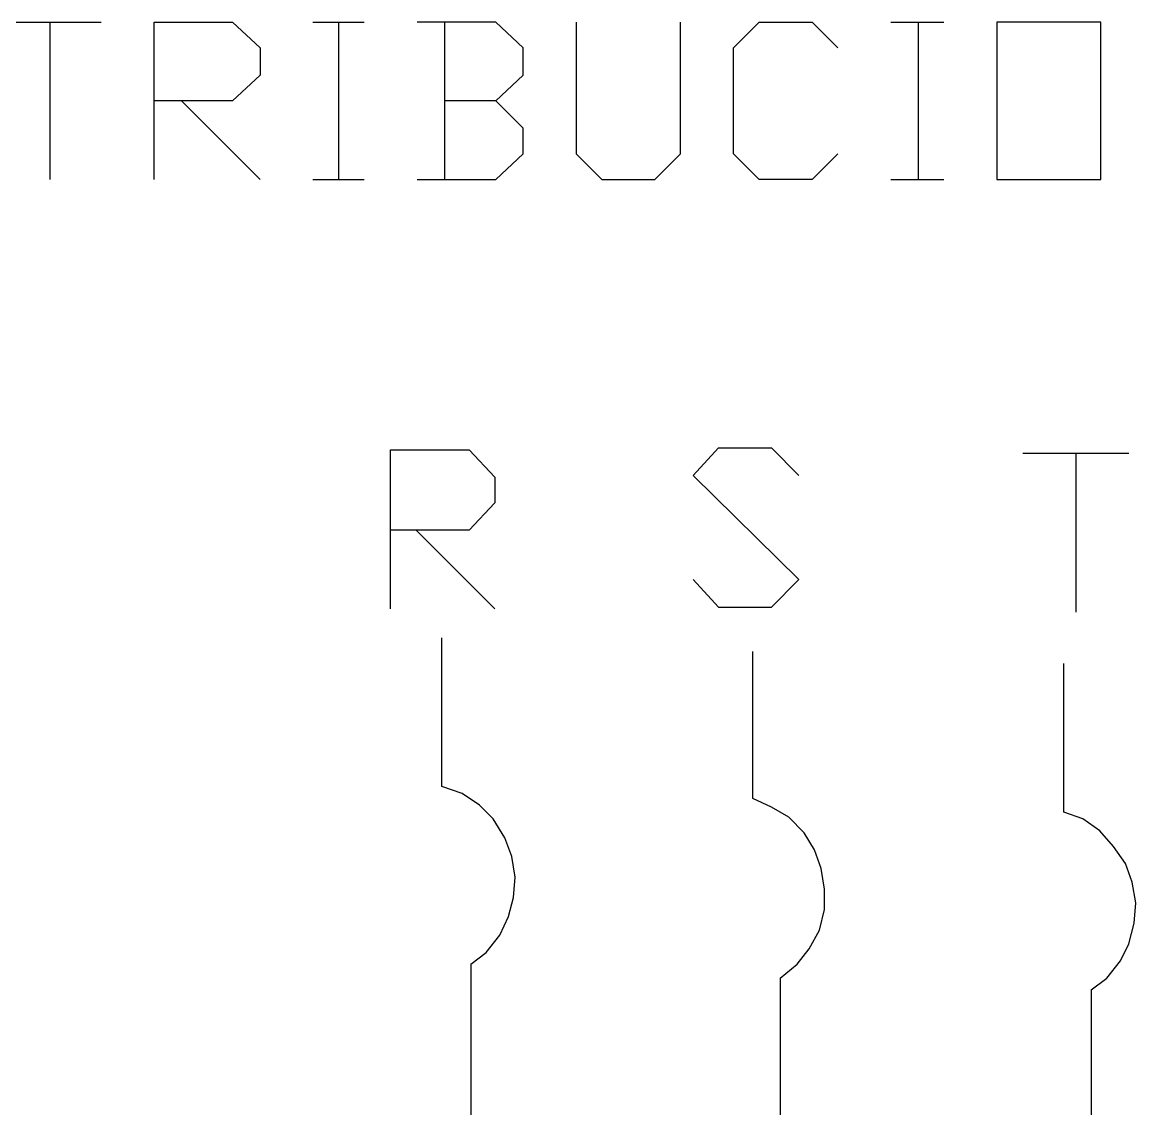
# Model space of a CAD drawing. Header units: metres. Extents: x 0 to 32.6, y 0 to 21.3.
# Drawn here: x 3.657 to 4.314, y 20.637 to 21.278 of the extents above; entities that cross this region are included whole.
import ezdxf

# ---------------------------------------------------------------- set-up
doc = ezdxf.new("R2010")
doc.units = ezdxf.units.M
doc.layers.add('TABLA', color=7, linetype='Continuous')

msp = doc.modelspace()

# ---------------------------------------------------------------- linework, layer by layer
at = {"layer": 'TABLA'}
for p, q in [((3.64202, 21.27788), (3.7035, 21.27788)), ((3.67327, 21.27788), (3.67327, 21.18515)), ((3.82848, 21.27788), (3.85872, 21.27788)), ((3.8436, 21.27788), (3.8436, 21.18515)), ((3.90609, 21.27788), (3.90609, 21.18515)), ((4.16915, 21.27788), (4.20039, 21.27788)), ((4.18527, 21.27788), (4.18527, 21.18515)), ((3.75087, 21.23152), (3.79724, 21.18515)), ((3.82848, 21.18515), (3.85872, 21.18515)), ((4.16915, 21.18515), (4.20039, 21.18515)), ((4.24707, 21.02389), (4.30956, 21.02389)), ((4.27831, 21.02389), (4.27831, 20.93016)), ((3.88927, 20.97854), (3.93563, 20.93217)), ((3.92152, 20.72254), (3.92152, 19.49897)), ((4.10395, 20.71447), (4.10395, 19.49897)), ((4.28738, 20.70742), (4.28738, 19.49897))]:
    msp.add_line(p, q, dxfattribs=at)
for points in [[(3.73475, 21.18515), (3.73475, 21.27788), (3.78111, 21.27788), (3.79724, 21.26276), (3.79724, 21.24663), (3.78111, 21.23152), (3.73475, 21.23152)], [(3.93632, 21.23152), (3.95245, 21.24663), (3.95245, 21.26276), (3.93632, 21.27788), (3.88996, 21.27788)], [(3.98369, 21.27788), (3.98369, 21.20027), (3.99881, 21.18515), (4.03006, 21.18515), (4.04518, 21.20027), (4.04518, 21.27788)], [(4.1379, 21.20027), (4.12278, 21.18515), (4.09154, 21.18515), (4.07642, 21.20027), (4.07642, 21.26276), (4.09154, 21.27788), (4.12278, 21.27788), (4.1379, 21.26276)], [(3.88996, 21.18515), (3.93632, 21.18515), (3.95245, 21.20027), (3.95245, 21.21539), (3.93632, 21.23152), (3.90609, 21.23152)], [(3.87415, 20.93217), (3.87415, 21.02591), (3.92051, 21.02591), (3.93563, 21.00978), (3.93563, 20.99466), (3.92051, 20.97854), (3.87415, 20.97854)], [(4.05255, 20.94931), (4.06767, 20.93318), (4.09891, 20.93318), (4.11504, 20.94931), (4.05255, 21.01079), (4.06767, 21.02692), (4.09891, 21.02692), (4.11504, 21.01079)], [(3.92152, 20.72254), (3.93059, 20.72959), (3.93866, 20.73967), (3.9437, 20.75076), (3.94672, 20.76184), (3.94773, 20.77394), (3.94571, 20.78603), (3.94168, 20.79712), (3.93463, 20.80821), (3.92656, 20.81627), (3.91648, 20.82332), (3.90439, 20.82736), (3.90439, 20.91504)], [(4.10395, 20.71447), (4.11403, 20.72254), (4.12108, 20.73161), (4.12713, 20.74269), (4.13015, 20.75479), (4.13015, 20.76688), (4.12814, 20.77898), (4.12411, 20.79006), (4.11806, 20.80014), (4.10899, 20.80921), (4.09891, 20.81526), (4.08782, 20.8203), (4.08782, 20.90698)], [(4.28738, 20.70742), (4.29646, 20.71447), (4.30452, 20.72455), (4.30956, 20.73463), (4.31258, 20.74672), (4.31359, 20.75882), (4.31157, 20.77091), (4.30754, 20.782), (4.30049, 20.79208), (4.29242, 20.80115), (4.28234, 20.80821), (4.27126, 20.81224), (4.27126, 20.89992)]]:
    msp.add_lwpolyline(points, dxfattribs=at)
msp.add_lwpolyline([(4.23163, 21.18515), (4.29311, 21.18515), (4.29311, 21.27788), (4.23163, 21.27788)], close=True, dxfattribs=at)

doc.saveas('drawing.dxf')
